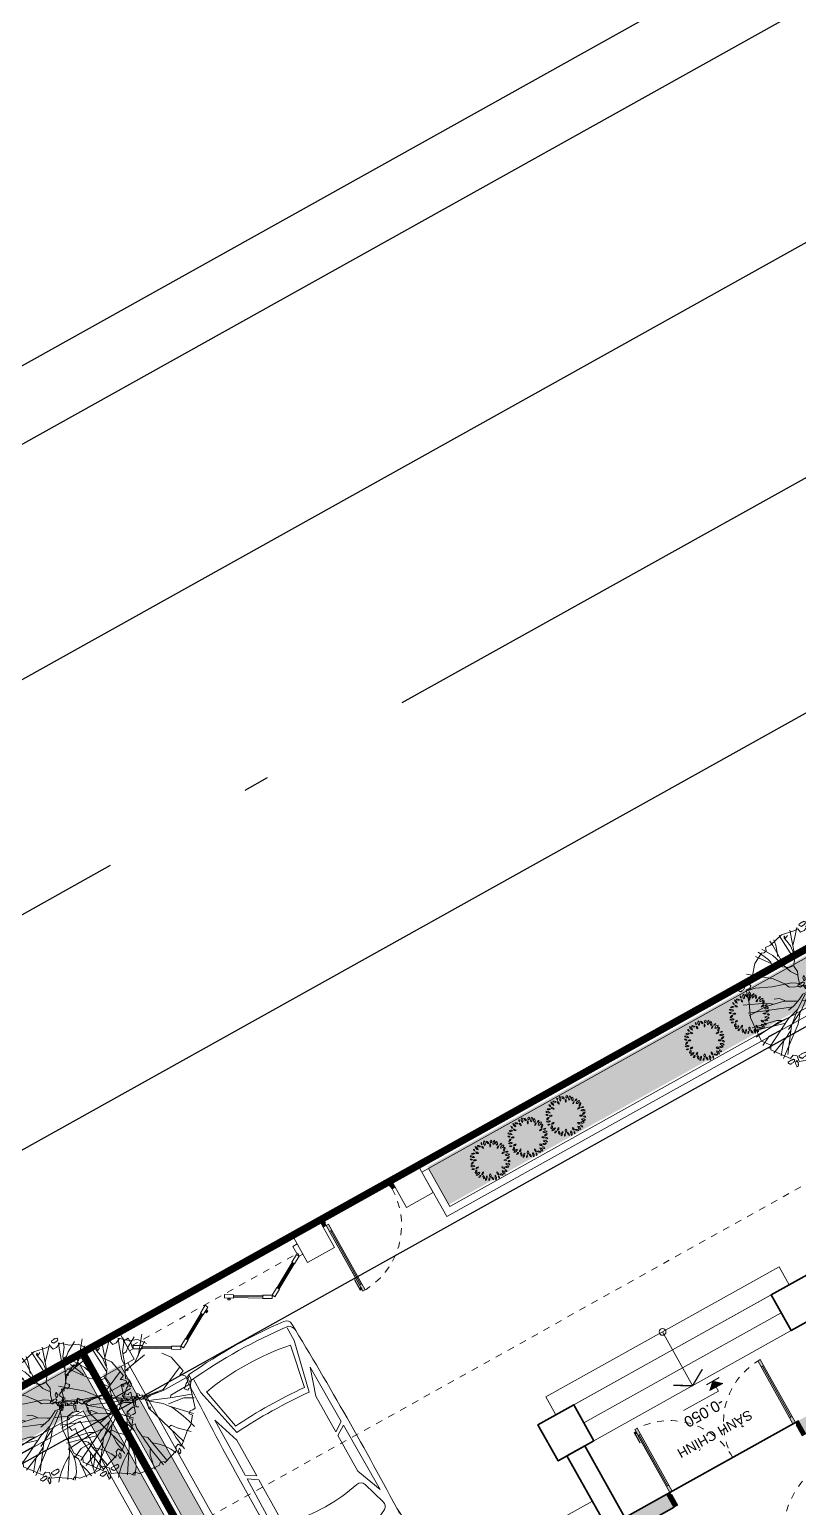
# Model space of a CAD drawing. Header units: millimetres. Extents: x 567980 to 569372, y 2065777 to 2066674.
# Drawn here: x 569011.73 to 569022.95, y 2066384.95 to 2066406.53 of the extents above; entities that cross this region are included whole.
import ezdxf
from ezdxf.enums import TextEntityAlignment as Align

# ---------------------------------------------------------------- set-up
doc = ezdxf.new("R2010")
doc.units = ezdxf.units.MM
for name, pattern in [('047 Type S1$0$HIDDEN', [0.375, 0.25, -0.125]), ('ACAD_ISO10W100', [18.5, 12, -3, 0.5, -3]), ('CENTER', [3, 1.5, -0.5, 0.5, -0.5]), ('DASHDOT2', [0.5, 0.25, -0.125, 0, -0.125]), ('HIDDEN', [0.75, 0.5, -0.25])]:
    doc.linetypes.add(name, pattern=pattern)
for name, color, linetype, lineweight in [('A-DIM', 251, 'Continuous', 15), ('A-HATCH', 251, 'Continuous', 5), ('A-KY HIEU', 34, 'Continuous', 20), ('A-TEXT', 7, 'Continuous', 18), ('A-TUONG', 255, 'Continuous', 35), ('boDnv', 54, 'Continuous', 25), ('E- CHU THICH', 162, 'Continuous', 13), ('E- RANH GIOI', 1, 'CENTER', 13), ('E- THAY', 9, 'Continuous', 20), ('E-Manh', 251, 'Continuous', 13), ('E-NoiThat', 32, 'Continuous', 9), ('i_Cay', 114, 'Continuous', 13), ('i_Hatch', 250, 'Continuous', 13), ('LD-CUA', 146, 'Continuous', 13), ('LD-KHUAT', 33, 'HIDDEN', 9), ('LD-THAY', 9, 'Continuous', 13)]:
    doc.layers.add(name, color=color, linetype=linetype, lineweight=lineweight)
for name, color, linetype in [('ChiaLo', 128, 'CENTER'), ('datOBt', 42, 'Continuous'), ('datTruog', 134, 'Continuous'), ('DIM 222222', 1, 'Continuous'), ('I-LOOS', 32, 'Continuous'), ('I-LOOSE', 32, 'Continuous'), ('LogDg', 7, 'Continuous'), ('loKBT', 42, 'Continuous'), ('TimDg', 222, 'Continuous'), ('ViaHeS', 32, 'Continuous')]:
    doc.layers.add(name, color=color, linetype=linetype)
doc.styles.add('A1-arial', font='arial.ttf')
doc.styles.add('AA - Arial - Regular', font='arial.ttf', dxfattribs={"height": 250})
doc.styles.add('rms', font='romans.shx', dxfattribs={"width": 0.7, "bigfont": 'vns.shx'})
doc.linetypes.add('ADL', pattern='A,0.125,-0.15,["++",rms,S=0.5,R=0,X=0,Y=-0.2245],-1.35,1.125', length=2.75)

# ---------------------------------------------------------------- blocks, each defined once
blk = doc.blocks.new('NEN')
at = {"layer": 'boDnv', "color": 10, "linetype": 'ADL', "ltscale": 0.25}
for points in [[(359.506, 130.346), (389.04, 76.775), (387.315, 70.754), (232.191, -15.805), (226.405, -14.021), (199.009, 40.755), (200.902, 46.897), (353.525, 132.059)], [(236.622, -34.449), (249.689, -60.576), (255.475, -62.36), (412.421, 25.215), (414.146, 31.236), (400.061, 56.783), (394.08, 58.497), (238.515, -28.308)]]:
    blk.add_lwpolyline(points, close=True, dxfattribs=at)
at = {"layer": 'ChiaLo', "ltscale": 5}
blk.add_lwpolyline([(315.052, 15.545), (334.543, -19.385)], dxfattribs=at)
blk.add_lwpolyline([(315.052, 15.545), (334.543, -19.385)], dxfattribs=at)
at = {"layer": 'datOBt'}
blk.add_lwpolyline([(235.548, -34.538), (248.986, -61.406), (255.589, -63.441), (413.268, 24.543), (415.221, 31.358), (400.736, 57.63), (393.956, 59.573), (237.678, -27.63)], close=True, dxfattribs=at)
at = {"layer": 'datTruog', "linetype": 'ByBlock'}
blk.add_lwpolyline([(360.181, 131.193), (390.115, 76.896), (388.163, 70.081), (232.305, -16.886), (225.702, -14.851), (197.935, 40.666), (200.065, 47.574), (353.401, 133.135)], close=True, dxfattribs=at)
at = {"layer": 'LogDg'}
for points in [[(392.266, 68.936, 0.412716), (395.374, 79.784), (365.44, 134.08, 0.415712), (354.536, 137.204), (197.099, 49.355, 0.401037), (193.842, 38.79), (221.604, -16.718, 0.427514), (232.657, -20.125)], [(231.455, -36.414), (244.888, -63.273, 0.427514), (255.942, -66.68), (417.372, 23.397, 0.412716), (420.48, 34.246), (405.996, 60.518, 0.415712), (395.092, 63.642), (234.712, -25.849, 0.401037)]]:
    blk.add_lwpolyline(points, format="xyb", close=True, dxfattribs=at)
at = {"layer": 'loKBT'}
for points in [[(325.968, 21.635), (315.052, 15.545), (324.798, -1.92), (335.713, 4.17)], [(315.052, 15.545), (304.137, 9.454), (313.882, -8.011), (324.798, -1.92)]]:
    blk.add_lwpolyline(points, close=True, dxfattribs=at)
at = {"layer": 'TimDg', "linetype": 'ACAD_ISO10W100', "ltscale": 0.75}
blk.add_lwpolyline([(222.758, -29.084), (405.905, 73.111)], dxfattribs=at)
at = {"layer": 'ViaHeS'}
for points in [[(360.181, 131.193), (390.115, 76.896), (388.163, 70.081), (232.305, -16.886), (225.702, -14.851), (197.935, 40.666), (200.065, 47.574), (353.401, 133.135)], [(235.548, -34.538), (248.986, -61.406), (255.589, -63.441), (413.268, 24.543), (415.221, 31.358), (400.736, 57.63), (393.956, 59.573), (237.678, -27.63)]]:
    blk.add_lwpolyline(points, close=True, dxfattribs=at)
blk = doc.blocks.new('BT-01')
at = {"layer": 'E- RANH GIOI', "ltscale": 0.05, "const_width": 100}
blk.add_lwpolyline([(7814691, 974897), (7819917, 979887), (7998786, 979804), (8003756, 974804), (8003589, 944820), (7998563, 939825), (7818090, 939908), (7813321, 944903), (7814691, 974897)], dxfattribs=at)
at = {"layer": 'E- RANH GIOI', "color": 5, "ltscale": 0.05, "true_color": 0x0000fa}
blk.add_lwpolyline([(7817633, 973558), (7821118, 976886), (7997538, 976805), (8000749, 973574), (8000596, 946075), (7997327, 942825), (7819374, 942907), (7816376, 946047)], close=True, dxfattribs=at)
at = {"layer": 'loKBT'}
for points in [[(7908476, 979846), (7895982, 979852), (7895973, 959862), (7908467, 959856)], [(7920970, 979840), (7908476, 979846), (7908467, 959856), (7920960, 959850)]]:
    blk.add_lwpolyline(points, close=True, dxfattribs=at)
blk = doc.blocks.new('*U507')
h = blk.add_hatch(color=254)
h.dxf.hatch_style = 1
h.paths.add_polyline_path([(22, 845), (22, 1014), (50, 1014), (50, 986), (27, 986), (27, 845)])
h = blk.add_hatch(color=253)
h.dxf.hatch_style = 1
h.paths.add_polyline_path([(50, 950), (90, 950), (90, 1050), (50, 1050)])
h.paths.add_polyline_path([(50, 100), (90, 100), (90, 0), (50, 0)])
h = blk.add_hatch(color=254)
h.dxf.hatch_style = 1
h.paths.add_polyline_path([(50, 950), (90, 950), (90, 100), (50, 100)])
h = blk.add_hatch(color=253)
h.dxf.hatch_style = 1
h.paths.add_polyline_path([(2150, 100), (2110, 100), (2110, 0), (2150, 0)])
h.paths.add_polyline_path([(2150, 950), (2110, 950), (2110, 1050), (2150, 1050)])
h = blk.add_hatch(color=254)
h.dxf.hatch_style = 1
h.paths.add_polyline_path([(2110, 950), (2150, 950), (2150, 100), (2110, 100)])
h = blk.add_hatch(color=253)
h.dxf.hatch_style = 1
h.paths.add_polyline_path([(0, 0), (50, 0), (50, -40), (60, -40), (60, -220), (0, -220)])
h = blk.add_hatch(color=253)
h.dxf.hatch_style = 1
h.paths.add_polyline_path([(2200, 0), (2150, 0), (2150, -40), (2140, -40), (2140, -220), (2200, -220)])
at = {"linetype": 'Continuous'}
blk.add_line((70, 100), (70, 950), dxfattribs=at)
for p, q in [((90, 950), (90, 100)), ((2110, 950), (2110, 100)), ((2130, 100), (2130, 950))]:
    blk.add_line(p, q)
for points in [[(22, 845), (22, 1014), (50, 1014), (50, 986), (27, 986), (27, 845)], [(50, 950), (90, 950), (90, 100), (50, 100)], [(2110, 950), (2150, 950), (2150, 100), (2110, 100)], [(0, 0), (50, 0), (50, -40), (60, -40), (60, -220), (0, -220)], [(2200, 0), (2150, 0), (2150, -40), (2140, -40), (2140, -220), (2200, -220)]]:
    blk.add_lwpolyline(points, close=True)
for points in [[(50, 950), (90, 950), (90, 1050), (50, 1050), (50, 950)], [(50, 953), (50, 100)], [(2150, 950), (2110, 950), (2110, 1050), (2150, 1050), (2150, 950)], [(2150, 953), (2150, 100)], [(50, 100), (90, 100), (90, 0), (50, 0), (50, 100)], [(2150, 100), (2110, 100), (2110, 0), (2150, 0), (2150, 100)]]:
    blk.add_lwpolyline(points)
at = {"linetype": 'HIDDEN', "ltscale": 30}
for points in [[(1100, 0, 0.414214), (50, 1050, 0.414214)], [(1100, 0, -0.414214), (2150, 1050, -0.414214)]]:
    blk.add_lwpolyline(points, format="xyb", dxfattribs=at)
blk = doc.blocks.new('cotxaytho')
at = {"layer": 'A-KY HIEU'}
h = blk.add_hatch(color=256, dxfattribs=at)
h.paths.add_polyline_path([(200, 188), (0, 188), (0, 0)])
h.paths.add_polyline_path([(0, 188), (-200, 188), (0, 0)])
for p, q in [((-200, 188), (0, 0)), ((-200, 188), (200, 188)), ((-200, 0), (200, 0)), ((0, 312), (0, 0)), ((0, 312), (1100, 312)), ((0, 0), (200, 188))]:
    blk.add_line(p, q, dxfattribs=at)
at = {"color": 6, "style": 'A1-arial'}
blk.add_attdef('-0.050', (35, 402), '', height=250, dxfattribs=at)
blk = doc.blocks.new('A$C7ACE46B4')
blk.add_wipeout([(-12.5, 0), (12.5, 0), (12.5, -100), (150, -100), (150, -150), (-150, -150), (-150, -100), (-12.5, -100)]).dxf.layer = 'I-LOOSE'
at = {"layer": 'I-LOOSE'}
blk.add_lwpolyline([(-12.5, -100), (-12.5, 0), (12.5, 0), (12.5, -100)], dxfattribs=at)
blk.add_lwpolyline([(-150, -100), (150, -100), (150, -150), (-150, -150)], close=True, dxfattribs=at)
blk = doc.blocks.new('WR WERW')
at = {"layer": 'DIM 222222', "color": 1, "linetype": '047 Type S1$0$HIDDEN', "ltscale": 50, "extrusion": (9.92932e-07, -2.8403e-12, 1)}
for p, q in [((167310, 38807, 0), (167260, 38807, 0)), ((167260, 38807, 0), (167260, 38457, 0)), ((167310, 38457, 0), (167310, 38807, 0)), ((167260, 38457, 0), (167310, 38457, 0))]:
    blk.add_line(p, q, dxfattribs=at)
at = {"layer": 'DIM 222222', "color": 1, "linetype": '047 Type S1$0$HIDDEN', "ltscale": 50, "extrusion": (-9.92932e-07, 2.8439e-12, 1)}
for p, q in [((167270, 38637, 0), (167150, 38637, 0)), ((167150, 38637, 0), (167150, 38627, 0)), ((167150, 38627, 0), (167270, 38627, 0)), ((167275, 38632, 0), (167275, 38632, 0))]:
    blk.add_line(p, q, dxfattribs=at)
for start, end in [(0, 90), (270, 0)]:
    blk.add_arc((167270, 38632, 0), 5, start, end, dxfattribs=at)
blk = doc.blocks.new('2nd Floor Plan$0$weff')
at = {"color": 9}
blk.add_wipeout([(57, 207), (13, 169), (-23, 124), (-59, 58), (-78, 2), (-85, -30), (-90, -99), (-82, -153), (-41, -131), (-5, -99), (15, -84), (44, -39), (65, -4), (85, 46), (96, 92), (100, 137), (100, 146), (99, 169), (93, 200), (94, 208), (91, 215), (85, 219), (78, 220)], dxfattribs=at).dxf.layer = 'I-LOOS'
at = {"layer": 'I-LOOS', "color": 9}
for centre, major_axis, ratio, start_param, end_param in [((136, -27), (112, 268), 0.731709, 0.805447, 2.336146), ((79, 206), (1.9, -14.2), 1, 1.019254, 3.517144), ((-83, 67), (109, 220), 0.666606, 3.780671, 5.644107)]:
    blk.add_ellipse(centre, major_axis=major_axis, ratio=ratio, start_param=start_param, end_param=end_param, dxfattribs=at)
blk.add_spline([(-83, -153), (-11, -71), (-10, -31), (93, 200)], degree=3, dxfattribs=at)
blk = doc.blocks.new('AAW')
at = {"layer": 'I-LOOS'}
blk.add_ellipse((7152423, 829493, 0), major_axis=(0, 600), ratio=0.583333, dxfattribs=at)
at = {"layer": 'I-LOOS', "color": 7}
blk.add_spline([(7152481, 829442, 0), (7152489, 829335, 0), (7152475, 829301, 0), (7152394, 829328, 0), (7152501, 829573, 0), (7152450, 829671, 0), (7152382, 829670, 0), (7152379, 829593, 0), (7152415, 829520, 0), (7152483, 829437, 0)], degree=3, dxfattribs=at)
at = {"color": 8, "linetype": 'ByBlock'}
blk.add_wipeout([(7150960, 828249), (7150961, 828282), (7150968, 828325), (7150982, 828367), (7151004, 828409), (7151027, 828442), (7151082, 828495), (7151135, 828526), (7151169, 828539), (7151246, 828553), (7151312, 828548), (7151358, 828536), (7151385, 828526), (7151417, 828509), (7151457, 828479), (7151477, 828460), (7151510, 828419), (7151537, 828368), (7151551, 828325), (7151557, 828291), (7151560, 828261), (7151557, 828210), (7151543, 828154), (7151515, 828096), (7151477, 828046), (7151423, 828002), (7151376, 827976), (7151312, 827958), (7151207, 827958), (7151147, 827975), (7151078, 828015), (7151042, 828046), (7151003, 828098), (7150980, 828145), (7150964, 828203), (7150960, 828248)], dxfattribs=at).translate(0, 0, 0).dxf.layer = 'I-LOOS'
at = {"layer": 'I-LOOS', "color": 7}
blk.add_spline([(7151237, 828273, 0), (7151239, 828345, 0), (7151251, 828366, 0), (7151303, 828343, 0), (7151215, 828188, 0), (7151242, 828119, 0), (7151287, 828115, 0), (7151294, 828166, 0), (7151275, 828217, 0), (7151236, 828277, 0)], degree=3, dxfattribs=at)
blk.add_wipeout([(7150984, 828878), (7150984, 830048), (7150988, 830094), (7151004, 830154), (7151019, 830188), (7151040, 830222), (7151072, 830260), (7151111, 830293), (7151146, 830314), (7151184, 830330), (7151225, 830342), (7151256, 830346), (7151284, 830348), (7151842, 830348), (7151859, 830347), (7151872, 830342), (7151881, 830331), (7151884, 830321), (7151884, 830318), (7151885, 828608), (7151883, 828597), (7151876, 828587), (7151870, 828582), (7151862, 828579), (7151855, 828578), (7151284, 828578), (7151249, 828580), (7151208, 828588), (7151171, 828600), (7151141, 828614), (7151109, 828635), (7151072, 828666), (7151049, 828692), (7151023, 828732), (7151003, 828775), (7150990, 828818), (7150985, 828856)]).translate(0, 0, 0).dxf.layer = 'I-LOOS'
at = {"layer": 'I-LOOS', "ltscale": 500}
for p, q in [((7151284, 830198, 0), (7151814, 830198, 0)), ((7151278, 828728, 0), (7151819, 828728, 0))]:
    blk.add_line(p, q, dxfattribs=at)
at = {"layer": 'I-LOOS', "ltscale": 500, "elevation": 0}
blk.add_lwpolyline([(7150984, 830048), (7150984, 828878, 0.414169), (7151284, 828578), (7151855, 828578, 0.41182), (7151885, 828608), (7151884, 830318, 0.41662), (7151854, 830348), (7151284, 830348, 0.414258)], format="xyb", close=True, dxfattribs=at)
at = {"layer": 'I-LOOS'}
blk.add_circle((7151260, 828253, 0), 300, dxfattribs=at)
at = {"layer": 'I-LOOS', "ltscale": 500}
for centre, radius, start, end in [((7151284, 830148, 0), 150, 90, 180.0087), ((7151819, 830278, 0), 65.6, 265.4555, 357.4331), ((7151284, 828878, 0), 150, 180.0087, 270), ((7151819, 828677, 0), 65.6, 4.6583, 90.3037)]:
    blk.add_arc(centre, radius, start, end, dxfattribs=at)
at = {"layer": 'I-LOOSE', "rotation": 89.99999999876488}
blk.add_blockref('A$C7ACE46B4', (7150884, 829478, 0), dxfattribs=at)
at = {"color": 8, "linetype": 'ByBlock'}
blk.add_wipeout([(7150960, 830729), (7150961, 830762), (7150968, 830805), (7150982, 830847), (7151004, 830889), (7151027, 830922), (7151082, 830975), (7151135, 831006), (7151169, 831019), (7151246, 831033), (7151312, 831029), (7151358, 831017), (7151385, 831006), (7151417, 830989), (7151457, 830959), (7151477, 830940), (7151510, 830900), (7151537, 830848), (7151551, 830805), (7151557, 830771), (7151560, 830741), (7151557, 830690), (7151543, 830635), (7151515, 830576), (7151477, 830526), (7151423, 830482), (7151376, 830457), (7151312, 830438), (7151207, 830438), (7151147, 830456), (7151078, 830495), (7151042, 830527), (7151003, 830578), (7150980, 830625), (7150964, 830683), (7150960, 830728)], dxfattribs=at).translate(0, 0, 0).dxf.layer = 'I-LOOS'
at = {"layer": 'I-LOOS', "ltscale": 500}
blk.add_line((7151134, 828878, 0), (7151134, 830048, 0), dxfattribs=at)
at = {"layer": 'I-LOOS'}
blk.add_circle((7151260, 830733, 0), 300, dxfattribs=at)
at = {"layer": 'I-LOOS', "color": 7}
blk.add_spline([(7151237, 830753, 0), (7151239, 830825, 0), (7151251, 830846, 0), (7151303, 830823, 0), (7151215, 830668, 0), (7151242, 830600, 0), (7151287, 830595, 0), (7151294, 830646, 0), (7151275, 830697, 0), (7151236, 830757, 0)], degree=3, dxfattribs=at)
at = {"layer": 'LD-KHUAT', "ltscale": 0.1}
blk.add_arc((7152437, 829469, 0), 1235, 226.1786, 134.6589, dxfattribs=at)
at = {"layer": 'DIM 222222', "linetype": 'ByBlock', "xscale": 2, "yscale": 2, "zscale": 2}
blk.add_blockref('WR WERW', (6816625, 752209, 0), dxfattribs=at)
at = {"layer": 'I-LOOS', "ltscale": 500, "rotation": 4.439697424246186}
blk.add_blockref('2nd Floor Plan$0$weff', (7151236, 829963, 0), dxfattribs=at)
at = {"layer": 'I-LOOS', "ltscale": 500, "xscale": -1, "rotation": 175.5742858466024}
blk.add_blockref('2nd Floor Plan$0$weff', (7151229, 828951, 0), dxfattribs=at)
at = {"layer": 'I-LOOS', "ltscale": 500}
blk.add_arc((7151284, 830048, 0), 150, 90, 179.9913, dxfattribs=at)
blk = doc.blocks.new('TANG 1 BT1')
at = {"layer": 'A-HATCH'}
h = blk.add_hatch(color=256, dxfattribs=at)
h.dxf.hatch_style = 1
h.paths.add_polyline_path([(7158834, 839217), (7158834, 837892), (7159054, 837892), (7159054, 839437), (7153914, 839437), (7153914, 839217)])
h.paths.add_polyline_path([(7150554, 839437), (7150554, 838369), (7150774, 838369), (7150774, 839217), (7151514, 839217), (7151514, 839437)])
h.paths.add_polyline_path([(7150774, 836569), (7150554, 836569), (7150554, 835617), (7151104, 835617), (7151104, 835319), (7151324, 835319), (7151324, 835617), (7152824, 835617), (7152824, 833427), (7152714, 833427), (7152714, 833317), (7152934, 833317), (7152934, 835727), (7150774, 835727)])
h.paths.add_polyline_path([(7151324, 834519), (7151104, 834519), (7151104, 832827), (7151324, 832827), (7151324, 833317), (7151914, 833317), (7151914, 833427), (7151324, 833427)])
h.paths.add_polyline_path([(7158834, 835617), (7158834, 834617), (7159054, 834617), (7159054, 835947), (7159054, 837092), (7158834, 837092), (7158834, 836042), (7158234, 836042), (7158234, 835727), (7156074, 835727), (7156074, 835617)])
h.paths.add_polyline_path([(7158834, 835727), (7158289, 835727), (7158289, 835987), (7158834, 835987)], flags=16)
h.paths.add_polyline_path([(7158434, 831597), (7158434, 831392), (7158834, 831392), (7158834, 827617), (7158354, 827617), (7158354, 827397), (7159054, 827397), (7159054, 832817), (7158834, 832817), (7158834, 831817), (7156074, 831817), (7156074, 831597)])
h.paths.add_polyline_path([(7158834, 831597), (7158834, 831447), (7158489, 831447), (7158489, 831597)], flags=16)
h.paths.add_polyline_path([(7152934, 831707), (7152934, 831817), (7151324, 831817), (7151324, 831927), (7151104, 831927), (7151104, 831817), (7150554, 831817), (7150554, 830867), (7150774, 830867), (7150774, 831707)])
h.paths.add_polyline_path([(7150554, 828527), (7150774, 828527), (7150774, 830067), (7150554, 830067)])
h.paths.add_polyline_path([(7151704, 827397), (7152404, 827397), (7152404, 827617), (7150774, 827617), (7150774, 827727), (7150554, 827727), (7150554, 827617), (7150554, 827397), (7151404, 827397), (7151404, 827397)])
h.paths.add_polyline_path([(7154605, 827617), (7154605, 827397), (7155304, 827397), (7155304, 827397), (7155604, 827397), (7156654, 827397), (7156654, 827617)])
h.paths.add_polyline_path([(7150304, 831817), (7150304, 831197), (7150554, 831197), (7150554, 831307), (7150414, 831307), (7150414, 831707), (7150554, 831707), (7150554, 831817)])
h.paths.add_polyline_path([(7150304, 836228), (7150304, 835617), (7150554, 835617), (7150554, 835727), (7150414, 835727), (7150414, 836118), (7150554, 836118), (7150554, 836228)])
at = {"layer": 'A-TUONG'}
for p, q in [((7154605, 827617), (7156654, 827617)), ((7154605, 827397), (7154605, 827617)), ((7152404, 827397), (7154605, 827397)), ((7154605, 827397), (7156654, 827397))]:
    blk.add_line(p, q, dxfattribs=at)
for points in [[(7155304, 827397), (7155604, 827397), (7155604, 826197), (7155304, 826197)], [(7151254, 826197), (7151854, 826197), (7151854, 825597), (7151254, 825597)], [(7155154, 826197), (7155754, 826197), (7155754, 825597), (7155154, 825597)]]:
    blk.add_lwpolyline(points, close=True, dxfattribs=at)
at = {"layer": 'E- CHU THICH', "const_width": 20}
blk.add_lwpolyline([(7153262, 826057), (7153504, 826197), (7153504, 826197), (7153504, 826197), (7153747, 826057)], dxfattribs=at)
at = {"layer": 'E- CHU THICH'}
blk.add_lwpolyline([(7153504, 826197), (7153504, 825297)], dxfattribs=at)
blk.add_circle((7153504, 825297), 50, dxfattribs=at)
at = {"layer": 'E- THAY'}
for points in [[(7155604, 826957), (7159054, 826957), (7159054, 827397), (7155604, 827397)], [(7151854, 826197), (7155154, 826197), (7155154, 825897), (7151854, 825897)], [(7151854, 825897), (7155154, 825897), (7155154, 825597), (7151854, 825597)], [(7151554, 825597), (7155454, 825597), (7155454, 825297), (7151554, 825297)]]:
    blk.add_lwpolyline(points, close=True, dxfattribs=at)
at = {"layer": 'A-KY HIEU'}
ref = blk.add_blockref('cotxaytho', (7153212, 826284), dxfattribs=dict(at, xscale=0.5333333333255725, yscale=0.5333333333255725, zscale=0.5333333333255725))
ref.add_attrib('-0.050', '-0.050', dxfattribs={"layer": 'A-TEXT', "color": 6, "height": 160, "rotation": 359.9966, "style": 'A1-arial'}).set_placement((7153231, 826498), align=Align.BOTTOM_LEFT)
at = {"layer": 'LD-CUA', "rotation": 180}
blk.add_blockref('*U507', (7154605, 827397), dxfattribs=at)
at = {"layer": 'A-TEXT', "style": 'AA - Arial - Regular'}
blk.add_text('SẢNH CHÍNH', height=140, rotation=359.9966, dxfattribs=at).set_placement((7153564, 826973), align=Align.MIDDLE_CENTER)
at = {"layer": 'A-TUONG'}
blk.add_blockref('AAW', (-100, -120, 0), dxfattribs=at)
blk = doc.blocks.new('cd2400')
for p, q in [((433, 355), (125, 178)), ((643, 355), (951, 178)), ((1697, 355), (1389, 178)), ((1907, 355), (2215, 178))]:
    blk.add_line(p, q)
at = {"color": 251, "linetype": 'DASHDOT2'}
blk.add_line((2320, 100), (20, 100), dxfattribs=at)
at = {"color": 9}
for points in [[(440, 342), (133, 165), (118, 191), (425, 368)], [(636, 342), (943, 165), (958, 191), (651, 368)], [(1704, 342), (1397, 165), (1382, 191), (1689, 368)], [(1900, 342), (2207, 165), (2222, 191), (1915, 368)]]:
    blk.add_lwpolyline(points, close=True, dxfattribs=at)
for points in [[(538, 393), (443, 338), (423, 372), (518, 428)], [(538, 393), (633, 338), (653, 372), (558, 428)], [(1802, 393), (1707, 338), (1687, 372), (1782, 428)], [(1802, 393), (1897, 338), (1917, 372), (1822, 428)], [(40, 105), (135, 160), (115, 195), (20, 140)], [(1036, 105), (941, 160), (961, 195), (1056, 140)], [(1024, 166), (999, 181), (1006, 193), (1032, 179)], [(1304, 105), (1399, 160), (1379, 195), (1284, 140)], [(1316, 166), (1341, 181), (1334, 193), (1308, 179)], [(2300, 105), (2205, 160), (2225, 195), (2320, 140)], [(-30, 0), (-30, 140), (20, 140), (20, 100), (30, 100), (30, 0)], [(2370, 0), (2370, 140), (2320, 140), (2320, 100), (2310, 100), (2310, 0)]]:
    blk.add_lwpolyline(points, close=True)
blk = doc.blocks.new('02PCAR01')
at = {"color": 0, "linetype": 'ByBlock'}
for p, q in [((-138, 26.03), (-145, 26.03)), ((-112.52, 20.16), (-138, 26.03)), ((-136.91, 23.5), (-115.59, 19.26)), ((-122.94, 26.61), (-92.48, 26.84)), ((-109.29, 22.08), (-122.94, 26.61)), ((-89.35, 22.08), (-109.29, 22.08)), ((-89.35, 22.08), (-92.48, 26.84)), ((-90.39, 26.87), (-54.31, 27.32)), ((-87.23, 22.08), (-90.39, 26.87)), ((-67.5, 22.08), (-87.23, 22.08)), ((-54.31, 27.32), (-67.5, 22.08)), ((-48.33, 25.72), (-60.01, 22.2)), ((-6, 20.97), (-40, 15.97)), ((-112.51, -20.11), (-138, -25.97)), ((-136.91, -23.36), (-115.59, -19.12)), ((-6, -20.97), (-40, -15.97)), ((-138, -25.97), (-145, -25.97)), ((-109.29, -21.95), (-122.94, -26.47)), ((-122.94, -26.47), (-92.48, -26.7)), ((-89.35, -21.95), (-109.29, -21.95)), ((-89.35, -21.95), (-92.48, -26.7)), ((-87.23, -21.95), (-90.39, -26.73)), ((-90.39, -26.73), (-54.31, -27.18)), ((-67.5, -21.95), (-87.23, -21.95)), ((-54.31, -27.18), (-67.5, -21.95)), ((-48.33, -25.52), (-60.01, -22))]:
    blk.add_line(p, q, dxfattribs=at)
for centre, radius, start, end in [((-145.41, 25.94), 3.14, 92.11191, 173.48992), ((-77.24, -1914.33), 1944.6, 88.89024, 92.01225), ((-141.57, 24.61), 4.6, 94.39871, 147.52881), ((-30.02, -77.69), 108.31, 76.66075, 96.5655), ((110.89, 0.1), 260.73, 174.2342, 185.7658), ((111.89, 0.1), 258.76, 174.01419, 185.98581), ((-7.97, 0.1), 131.06, 169.68972, 190.31028), ((-59.14, 19.33), 3, 106.79837, 193.66308), ((-47.46, 22.85), 3, 31.14552, 106.79837), ((-87.12, 0.1), 48.72, 330.07742, 29.92258), ((-8.86, 25.33), 3.14, 17.81788, 78.39421), ((-95.47, 0.91), 93.12, 343.03471, 15.81411), ((-5.75, 24.64), 3.14, 14.34517, 76.66075), ((-111.75, 0.91), 111.76, 346.39761, 12.667), ((146.01, 0.1), 262.31, 175.79714, 184.20286), ((147.71, 0.1), 261.01, 175.59188, 184.44072), ((-142.7, 0.1), 82.75, 347.06832, 12.93168), ((-59.14, -19.13), 3, 166.33692, 253.20163), ((-145.41, -25.74), 3.14, 186.51008, 267.88809), ((-141.57, -24.41), 4.6, 212.47119, 265.60129), ((-47.46, -22.65), 3, 253.20163, 328.85448), ((-30.02, 77.89), 108.31, 263.4345, 283.11557), ((-9.37, -25.23), 3.14, 281.32486, 340.88258), ((-6.15, -24.54), 3.14, 283.11557, 344.59415), ((-77.24, 1914.53), 1944.6, 267.98775, 271.10976)]:
    blk.add_arc(centre, radius, start, end, dxfattribs=at)
blk = doc.blocks.new('*U462')
h = blk.add_hatch(color=253)
h.dxf.hatch_style = 1
h.paths.add_polyline_path([(50, 100), (90, 100), (90, 0), (50, 0)])
h.paths.add_polyline_path([(50, 1000), (90, 1000), (90, 1100), (50, 1100)])
h = blk.add_hatch(color=254)
h.dxf.hatch_style = 1
h.paths.add_polyline_path([(22, 895), (22, 1064), (50, 1064), (50, 1036), (27, 1036), (27, 895)])
h = blk.add_hatch(color=254)
h.dxf.hatch_style = 1
h.paths.add_polyline_path([(90, 100), (50, 100), (50, 1000), (90, 1000)])
h = blk.add_hatch(color=253)
h.dxf.hatch_style = 1
h.paths.add_polyline_path([(0, 0), (50, 0), (50, -40), (60, -40), (60, -110), (0, -110)])
h = blk.add_hatch(color=253)
h.dxf.hatch_style = 1
h.paths.add_polyline_path([(1200, 0), (1150, 0), (1150, -40), (1140, -40), (1140, -110), (1200, -110)])
for p, q in [((70, 100), (70, 1000)), ((90, 1000), (90, 100))]:
    blk.add_line(p, q)
for points in [[(50, 1000), (90, 1000), (90, 1100), (50, 1100), (50, 1000)], [(50, 1003), (50, 100)], [(50, 100), (90, 100), (90, 0), (50, 0), (50, 100)]]:
    blk.add_lwpolyline(points)
for points in [[(22, 895), (22, 1064), (50, 1064), (50, 1036), (27, 1036), (27, 895)], [(90, 100), (50, 100), (50, 1000), (90, 1000)], [(0, 0), (50, 0), (50, -40), (60, -40), (60, -110), (0, -110)], [(1200, 0), (1150, 0), (1150, -40), (1140, -40), (1140, -110), (1200, -110)]]:
    blk.add_lwpolyline(points, close=True)
at = {"linetype": 'HIDDEN', "ltscale": 30}
blk.add_arc((50, 0), 1100, 0, 90, dxfattribs=at)
blk = doc.blocks.new('mb-cay40')
at = {"color": 0, "linetype": 'ByBlock'}
for centre, radius, start, end in [((-654, 503), 44.2, 163.4933, 274.4697), ((-693, 471), 44.2, 343.4933, 94.4697), ((-542, 597), 98.1, 183.3189, 263.1904), ((-651, 494), 98.1, 3.3189, 83.1904), ((-620, 357), 75.8, 22.5723, 98.3335), ((-561, 461), 75.8, 202.5723, 278.3335), ((-554, 556), 69.9, 25.4537, 116.6852), ((-522, 648), 69.9, 205.4537, 296.6852), ((-427, 694), 54.1, 146.8151, 244.0193), ((-496, 675), 54.1, 326.8151, 64.0193), ((-390, 597), 66.9, 168.8066, 257.6391), ((-470, 545), 66.9, 348.8066, 77.6391), ((-300, 710), 100, 149.4737, 231.7586), ((-448, 683), 100, 329.4737, 51.7586), ((-231, 779), 98.1, 192.306, 259.6849), ((-344, 662), 98.1, 12.306, 79.6849), ((-148, 638), 79.7, 145.5248, 220.8327), ((-273, 631), 79.7, 325.5248, 40.8327), ((-136, 737), 62.9, 125.4093, 202.7101), ((-231, 764), 62.9, 305.4093, 22.7101), ((16, 684), 137, 133.8117, 194.3077), ((-211, 749), 137, 313.8117, 14.3077), ((113, 711), 137, 163.4642, 212.7906), ((49, 562), 68.8, 103.8914, 198.9039), ((-134, 676), 137, 343.4642, 32.7906), ((-33, 607), 68.8, 283.8914, 18.9039), ((138, 616), 80.6, 104.1004, 168.465), ((40, 710), 80.6, 284.1004, 348.465), ((230, 506), 141, 100.3005, 160.4476), ((72, 692), 141, 280.3005, 340.4476), ((213, 369), 79.6, 86.0282, 161.3698), ((143, 474), 79.6, 266.0282, 341.3698), ((260, 521), 76.9, 122.5817, 207.18), ((150, 551), 76.9, 302.5817, 27.18), ((300, 426), 53.5, 59.9815, 155.6676), ((278, 494), 53.5, 239.9815, 335.6676), ((-767, 152), 75.6, 44.2576, 108.5927), ((-736, 277), 75.6, 224.2576, 288.5927), ((-743, 226), 96, 30.9482, 110.5784), ((-695, 365), 96, 210.9482, 290.5784), ((-787, 176), 111, 280.8762, 345.4479), ((-659, 40), 111, 100.8762, 165.4479), ((-690, -39), 87.4, 54.9745, 151.3792), ((-716, 74), 87.4, 234.9745, 331.3792), ((-680, 301), 102, 69.7201, 135.6489), ((-718, 468), 102, 249.7201, 315.6489), ((-638, 119), 83.9, 60.5095, 129.292), ((-649, 257), 83.9, 240.5095, 309.292), ((159, -75), 77.3, 28.8072, 103.9199), ((208, 37), 77.3, 208.8072, 283.9199), ((243, 141), 78, 58.8748, 131.2135), ((232, 267), 78, 238.8748, 311.2135), ((320, 284), 110, 64.7353, 140.5781), ((282, 453), 110, 244.7353, 320.5781), ((314, -59), 90.4, 71.3712, 141.7535), ((272, 83), 90.4, 251.3712, 321.7535), ((293, 25), 97.6, 29.1952, 106.7189), ((350, 166), 97.6, 209.1952, 286.7189), ((359, 242), 79.1, 90.2529, 173.5221), ((280, 330), 79.1, 270.2529, 353.5221), ((344, 142), 53.6, 28.1981, 112.1918), ((371, 217), 53.6, 208.1981, 292.1918), ((-675, -123), 70, 71.8192, 140.0818), ((-707, -12), 70, 251.8192, 320.0818), ((-557, -163), 78, 113.4753, 203.456), ((-660, -123), 78, 293.4753, 23.456), ((-617, 21), 75, 267.1724, 337.2365), ((-551, -83), 75, 87.1724, 157.2365), ((-605, -147), 107, 271.6328, 352.0268), ((-496, -269), 107, 91.6328, 172.0268), ((-473, -294), 49.3, 76.5419, 193.4774), ((-509, -257), 49.3, 256.5419, 13.4774), ((-342, -221), 95.9, 122.8873, 186.7253), ((-489, -152), 95.9, 302.8873, 6.7253), ((-314, -281), 91.1, 159.117, 230.3606), ((-457, -318), 91.1, 339.117, 50.3606), ((-220, -348), 109, 122.117, 201.7275), ((-379, -297), 109, 302.117, 21.7275), ((-170, -364), 62.5, 129.7475, 206.0709), ((-267, -343), 62.5, 309.7475, 26.0709), ((-133, -236), 75.4, 148.7877, 221.5977), ((-253, -247), 75.4, 328.7877, 41.5977), ((-160, -372), 84.6, 5.3196, 80.419), ((-61, -281), 84.6, 185.3196, 260.419), ((100, -278), 148, 165.2071, 218.3217), ((-159, -332), 148, 345.2071, 38.3217), ((-19, -211), 70.3, 353.65, 74.6514), ((70, -151), 70.3, 173.65, 254.6514), ((110, -276), 64.3, 156.7754, 231.288), ((11, -301), 64.3, 336.7754, 51.288), ((113, -290), 96.7, 38.6962, 106.2415), ((162, -137), 96.7, 218.6962, 286.2415), ((133, -213), 116, 6.5487, 76.8911), ((275, -87), 116, 186.5487, 256.8911), ((243, -118), 50.7, 359.2557, 87.6287), ((296, -68), 50.7, 179.2557, 267.6287)]:
    blk.add_arc(centre, radius, start, end, dxfattribs=at)
blk = doc.blocks.new('mb-cay34')
for p, q in [((-456, 783), (-468, 775)), ((-468, 746), (-468, 775)), ((-456, 783), (-452, 779)), ((-452, 779), (-448, 779)), ((-448, 779), (-448, 775)), ((-448, 775), (-444, 775)), ((-444, 775), (-440, 771)), ((-440, 771), (-436, 771)), ((-436, 771), (-436, 767)), ((-436, 767), (-432, 762)), ((-432, 762), (-428, 762)), ((-428, 762), (-428, 746)), ((-141, 547), (-262, 817)), ((-247, 741), (-76, 813)), ((68, 270), (-144, 813)), ((-106, 585), (-103, 817)), ((-76, 813), (254, 836)), ((118, 536), (49, 859)), ((137, 688), (95, 855)), ((148, 528), (175, 874)), ((171, 395), (380, 802)), ((247, 722), (308, 851)), ((254, 836), (357, 760)), ((357, 760), (410, 787)), ((372, 547), (467, 775)), ((410, 787), (627, 620)), ((-368, 319), (-589, 589)), ((-536, 656), (-536, 652)), ((-528, 656), (-536, 656)), ((-504, 652), (-536, 652)), ((-536, 528), (-486, 639)), ((-516, 680), (-528, 668)), ((-528, 668), (-528, 656)), ((-483, 680), (-516, 680)), ((-504, 656), (-504, 652)), ((-492, 656), (-504, 656)), ((-487, 660), (-492, 660)), ((-492, 660), (-492, 656)), ((-483, 664), (-487, 664)), ((-487, 664), (-487, 660)), ((-486, 639), (-433, 612)), ((-475, 672), (-483, 664)), ((-479, 684), (-475, 684)), ((-475, 684), (-475, 672)), ((-472, 722), (-472, 746)), ((-472, 746), (-468, 746)), ((-468, 722), (-472, 722)), ((-468, 698), (-468, 722)), ((-460, 698), (-468, 698)), ((-460, 693), (-460, 698)), ((-448, 693), (-460, 693)), ((-448, 698), (-448, 693)), ((-440, 698), (-448, 698)), ((-436, 710), (-440, 702)), ((-440, 702), (-440, 698)), ((-432, 718), (-436, 710)), ((-433, 612), (-406, 642)), ((-428, 746), (-432, 742)), ((-432, 742), (-432, 718)), ((-414, 692), (-247, 741)), ((-406, 642), (-414, 692)), ((-376, 578), (-395, 673)), ((-285, 380), (-376, 578)), ((-373, 669), (-373, 664)), ((-364, 669), (-373, 669)), ((-335, 664), (-373, 664)), ((-349, 698), (-364, 683)), ((-364, 683), (-364, 669)), ((-310, 698), (-349, 698)), ((-335, 669), (-335, 664)), ((-320, 669), (-335, 669)), ((-320, 673), (-320, 669)), ((-315, 673), (-320, 673)), ((-315, 678), (-315, 673)), ((-310, 678), (-315, 678)), ((-300, 688), (-310, 678)), ((-305, 703), (-300, 703)), ((-300, 703), (-300, 688)), ((-53, 334), (-106, 585)), ((201, 471), (137, 688)), ((247, 524), (247, 722)), ((270, 410), (566, 627)), ((292, 323), (585, 703)), ((395, 597), (460, 646)), ((460, 646), (539, 711)), ((627, 620), (608, 574)), ((608, 574), (638, 532)), ((650, 616), (650, 640)), ((650, 640), (654, 640)), ((654, 616), (650, 616)), ((666, 677), (654, 669)), ((654, 640), (654, 669)), ((654, 591), (654, 616)), ((662, 591), (654, 591)), ((662, 587), (662, 591)), ((674, 587), (662, 587)), ((666, 677), (670, 673)), ((670, 673), (674, 673)), ((674, 673), (674, 669)), ((674, 669), (678, 669)), ((682, 591), (674, 591)), ((674, 591), (674, 587)), ((678, 669), (682, 665)), ((682, 665), (686, 665)), ((686, 604), (682, 596)), ((682, 596), (682, 591)), ((686, 665), (686, 660)), ((686, 660), (690, 656)), ((690, 612), (686, 604)), ((698, 568), (689, 568)), ((689, 568), (689, 563)), ((690, 656), (694, 656)), ((694, 640), (690, 636)), ((690, 636), (690, 612)), ((694, 656), (694, 640)), ((713, 597), (698, 582)), ((698, 582), (698, 568)), ((752, 597), (713, 597)), ((742, 568), (728, 568)), ((728, 568), (728, 563)), ((747, 572), (742, 572)), ((742, 572), (742, 568)), ((752, 577), (747, 577)), ((747, 577), (747, 572)), ((762, 587), (752, 577)), ((757, 602), (762, 602)), ((762, 602), (762, 587)), ((-729, 289), (-657, 429)), ((-657, 429), (-536, 528)), ((-209, 141), (-285, 380)), ((-84, 475), (-141, 547)), ((-114, 376), (-137, 433)), ((156, 467), (118, 536)), ((122, 232), (171, 395)), ((133, 251), (270, 410)), ((160, 372), (148, 528)), ((152, 190), (292, 464)), ((315, 445), (372, 547)), ((638, 532), (714, 544)), ((645, 444), (645, 473)), ((645, 473), (650, 473)), ((650, 444), (645, 444)), ((664, 517), (650, 507)), ((650, 473), (650, 507)), ((650, 415), (650, 444)), ((660, 415), (650, 415)), ((660, 410), (660, 415)), ((674, 410), (660, 410)), ((664, 517), (669, 512)), ((669, 512), (674, 512)), ((674, 512), (674, 507)), ((674, 507), (679, 507)), ((684, 415), (674, 415)), ((674, 415), (674, 410)), ((679, 507), (684, 503)), ((684, 503), (689, 503)), ((689, 430), (684, 420)), ((684, 420), (684, 415)), ((728, 563), (689, 563)), ((689, 503), (689, 498)), ((689, 498), (694, 493)), ((694, 439), (689, 430)), ((694, 493), (698, 493)), ((698, 473), (694, 468)), ((694, 468), (694, 439)), ((698, 493), (698, 473)), ((714, 544), (744, 471)), ((744, 471), (839, 327)), ((-634, 179), (-771, 262)), ((-767, 209), (-725, 224)), ((-763, 141), (-767, 209)), ((-623, 258), (-760, 319)), ((-479, 190), (-729, 376)), ((-714, 258), (-729, 289)), ((-725, 224), (-714, 258)), ((-562, 239), (-623, 258)), ((-395, 68), (-479, 190)), ((-239, 220), (-368, 319)), ((-179, 194), (-239, 220)), ((-106, 46), (-179, 194)), ((-53, 323), (-114, 376)), ((15, 217), (-53, 334)), ((0, 57), (122, 232)), ((0, 0), (152, 190)), ((34, 182), (15, 217)), ((23, 152), (46, 213)), ((46, 213), (61, 262)), ((61, 262), (76, 346)), ((167, 224), (292, 323)), ((528, 179), (828, 369)), ((839, 327), (870, 304)), ((858, 308), (843, 274)), ((843, 274), (889, 228)), ((889, 228), (919, 11)), ((-809, -46), (-763, 141)), ((-744, 114), (-809, 122)), ((-729, 80), (-801, 68)), ((-494, 114), (-744, 114)), ((-589, 129), (-729, 80)), ((-342, 80), (-634, 179)), ((-403, 0), (-486, -65)), ((-384, 11), (-403, 0)), ((-391, 23), (-395, 68)), ((-300, 0), (-384, 11)), ((-266, 27), (-342, 80)), ((-224, 34), (-300, 0)), ((-137, 61), (-224, 34)), ((-141, 34), (-209, 141)), ((-72, 4), (-137, 61)), ((-110, 23), (-61, 19)), ((-42, -72), (-110, 23)), ((-57, -38), (-72, 4)), ((-61, 19), (-38, -15)), ((-42, -49), (-19, 8)), ((-19, 8), (-19, -42)), ((-15, 84), (23, 152)), ((-4, -38), (-15, 84)), ((122, -19), (182, 19)), ((182, 19), (528, 179)), ((243, 30), (308, 19)), ((308, 19), (308, -34)), ((600, 156), (665, 122)), ((665, 122), (923, 144)), ((748, -8), (938, 30)), ((919, 11), (919, -46)), ((-456, -38), (-817, -19)), ((-775, -209), (-809, -46)), ((-513, -72), (-809, -171)), ((-669, -156), (-794, -266)), ((-756, -57), (-779, -72)), ((-779, -72), (-744, -72)), ((-744, -72), (-763, -110)), ((-706, -68), (-756, -57)), ((-631, -80), (-706, -68)), ((-623, -110), (-669, -156)), ((-524, -68), (-631, -80)), ((-486, -65), (-524, -68)), ((-114, -91), (-220, -122)), ((-220, -122), (-213, -152)), ((-213, -152), (-186, -194)), ((-99, -106), (-114, -91)), ((-104, -87), (-76, -56)), ((-55, -66), (-104, -87)), ((-8, -65), (-99, -106)), ((-38, -15), (-57, -38)), ((-50, -64), (-23, -102)), ((-48, -97), (20, -227)), ((-19, -42), (-27, -53)), ((-23, -84), (42, -213)), ((-23, -102), (3, -87)), ((3, -140), (-19, -152)), ((-19, -152), (-4, -190)), ((-7, -61), (50, -182)), ((3, -87), (3, -140)), ((30, -152), (15, -201)), ((46, -152), (103, -137)), ((50, -182), (88, -160)), ((88, -160), (125, -156)), ((106, -114), (122, -19)), ((110, -91), (125, -34)), ((118, -152), (110, -91)), ((125, -156), (141, -179)), ((308, -34), (368, -23)), ((368, -23), (714, -53)), ((501, -46), (539, -91)), ((539, -91), (915, -163)), ((684, -42), (748, -8)), ((714, -53), (942, -95)), ((927, -122), (862, -327)), ((919, -46), (893, -72)), ((893, -72), (908, -122)), ((908, -122), (927, -122)), ((-824, -339), (-820, -339)), ((-824, -363), (-824, -339)), ((-820, -363), (-824, -363)), ((-807, -302), (-820, -310)), ((-820, -339), (-820, -310)), ((-820, -387), (-820, -363)), ((-807, -302), (-803, -306)), ((-803, -306), (-799, -306)), ((-799, -306), (-799, -310)), ((-799, -310), (-795, -310)), ((-795, -310), (-791, -314)), ((-791, -314), (-787, -314)), ((-787, -375), (-791, -383)), ((-787, -314), (-787, -318)), ((-787, -318), (-783, -323)), ((-783, -367), (-787, -375)), ((-783, -323), (-779, -323)), ((-779, -339), (-783, -343)), ((-783, -343), (-783, -367)), ((-779, -323), (-779, -339)), ((-775, -266), (-775, -209)), ((-748, -270), (-775, -266)), ((-669, -342), (-756, -376)), ((-718, -277), (-748, -270)), ((-741, -391), (-714, -327)), ((-714, -327), (-718, -277)), ((-490, -285), (-669, -342)), ((-574, -342), (-669, -414)), ((-444, -296), (-574, -342)), ((-551, -334), (-551, -380)), ((-384, -281), (-490, -285)), ((-258, -205), (-444, -296)), ((-349, -258), (-406, -566)), ((-220, -243), (-258, -205)), ((-213, -232), (-220, -243)), ((-198, -228), (-213, -232)), ((-186, -194), (-198, -228)), ((3, -216), (-19, -247)), ((-19, -247), (0, -262)), ((42, -213), (-15, -243)), ((-4, -190), (34, -190)), ((0, -262), (22, -262)), ((34, -190), (3, -216)), ((19, -247), (27, -293)), ((27, -232), (76, -255)), ((27, -293), (91, -281)), ((91, -281), (57, -304)), ((57, -304), (99, -559)), ((76, -255), (72, -312)), ((72, -293), (110, -555)), ((72, -312), (84, -391)), ((87, -300), (137, -293)), ((91, -312), (129, -315)), ((91, -376), (91, -312)), ((129, -315), (254, -475)), ((129, -319), (156, -388)), ((137, -293), (209, -281)), ((148, -304), (213, -281)), ((213, -281), (809, -467)), ((817, -342), (801, -388)), ((862, -327), (817, -342)), ((857, -371), (857, -376)), ((865, -371), (857, -371)), ((889, -376), (857, -376)), ((877, -347), (865, -359)), ((865, -359), (865, -371)), ((910, -347), (877, -347)), ((889, -371), (889, -376)), ((901, -371), (889, -371)), ((901, -367), (901, -371)), ((906, -367), (901, -367)), ((906, -363), (906, -367)), ((910, -363), (906, -363)), ((918, -355), (910, -363)), ((914, -343), (918, -343)), ((918, -343), (918, -355)), ((-811, -387), (-820, -387)), ((-811, -391), (-811, -387)), ((-799, -391), (-811, -391)), ((-799, -387), (-799, -391)), ((-791, -387), (-799, -387)), ((-791, -383), (-791, -387)), ((-661, -486), (-741, -391)), ((-669, -414), (-733, -433)), ((-638, -513), (-669, -563)), ((-619, -589), (-661, -486)), ((-429, -486), (-653, -665)), ((-596, -429), (-638, -513)), ((-551, -380), (-596, -429)), ((-376, -403), (-558, -654)), ((99, -559), (-53, -893)), ((84, -391), (95, -483)), ((110, -555), (110, -886)), ((156, -388), (235, -585)), ((254, -475), (323, -524)), ((292, -528), (319, -737)), ((323, -524), (555, -749)), ((555, -388), (547, -426)), ((547, -426), (615, -475)), ((615, -475), (741, -612)), ((847, -410), (703, -578)), ((801, -388), (847, -410)), ((-517, -661), (-619, -589)), ((209, -608), (205, -897)), ((235, -589), (209, -608)), ((235, -585), (327, -848)), ((319, -737), (384, -855)), ((524, -696), (505, -734)), ((505, -734), (509, -764)), ((566, -726), (524, -696)), ((665, -650), (566, -726)), ((703, -578), (665, -650)), ((-213, -851), (-315, -772)), ((15, -897), (-213, -851)), ((38, -836), (15, -897)), ((53, -859), (38, -836)), ((91, -893), (53, -859)), ((160, -886), (91, -893)), ((119, -934), (109, -934)), ((109, -934), (109, -939)), ((148, -939), (109, -939)), ((133, -905), (119, -919)), ((119, -919), (119, -934)), ((172, -905), (133, -905)), ((162, -934), (148, -934)), ((148, -934), (148, -939)), ((175, -855), (160, -886)), ((167, -929), (162, -929)), ((162, -929), (162, -934)), ((172, -924), (167, -924)), ((167, -924), (167, -929)), ((182, -914), (172, -924)), ((224, -802), (175, -855)), ((177, -900), (182, -900)), ((182, -900), (182, -914)), ((247, -821), (224, -802)), ((243, -848), (262, -832)), ((247, -878), (243, -848)), ((505, -802), (247, -878)), ((262, -832), (247, -821)), ((509, -764), (505, -802))]:
    blk.add_line(p, q)
for centre, radius in [((154, -13), 15.3), ((-195, -136), 11.7), ((-343, -280), 11.7), ((217, -295), 11.7)]:
    blk.add_circle(centre, radius)
for centre, radius, start, end in [((1371, -208), 898, 129.3545, 152.6092), ((554, 627), 468, 262.5537, 314.3375), ((1052, 958), 883, 248.5622, 262.3516), ((1081, 207), 551, 215.15, 249.1841), ((1165, 1074), 1813, 242.8644, 255.3539), ((648, -1520), 1117, 77.3352, 91.8505)]:
    blk.add_arc(centre, radius, start, end)
blk = doc.blocks.new('SAN VUON BT A-BT1')
at = {"layer": 'i_Hatch', "true_color": 0x46cb3a, "transparency": 33554687}
h = blk.add_hatch(dxfattribs=at)
h.set_pattern_fill('CROSS', color=95, scale=300, double=1)
h.set_pattern_definition([(0, (2832.47, -202892.13), (75, 75), [37.5, -112.5]), (90, (2851.22, -202910.88), (-75, 75), [37.5, -112.5])])
h.paths.add_polyline_path([(7163777, 841297), (7151497, 841297), (7151497, 841007), (7163487, 841007), (7163487, 821857), (7163777, 821857)])
h.paths.add_polyline_path([(7158157, 822152), (7151787, 822152), (7151787, 839437), (7151497, 839437), (7151497, 821857), (7151497, 821517), (7158157, 821517)])
at = {"layer": 'A-DIM'}
blk.add_lwpolyline([(7153387, 839437), (7161887, 839437), (7161887, 827397), (7158437, 827397), (7158438, 826197), (7158588, 826197), (7158588, 825597), (7154088, 825597), (7154087, 826197), (7154237, 826197), (7154237, 827397), (7153387, 827397), (7153387, 831197), (7153137, 831197), (7153137, 831817), (7153337, 831817), (7153337, 835617), (7153137, 835617), (7153137, 836229), (7153387, 836229), (7153387, 839437)], dxfattribs=at)
at = {"layer": 'E- RANH GIOI', "ltscale": 0.1, "const_width": 100}
blk.add_lwpolyline([(7151387, 821437), (7163887, 821437), (7163887, 841437), (7151387, 841437)], close=True, dxfattribs=at)
at = {"layer": 'E- THAY'}
blk.add_lwpolyline([(7158438, 827397), (7158438, 826197), (7158588, 826197), (7158588, 825597), (7158288, 825597), (7158288, 825297), (7154388, 825297), (7154388, 825597), (7154088, 825597), (7154088, 826197), (7154238, 826197), (7154238, 827397), (7153387, 827397), (7153387, 831197)], dxfattribs=at)
at = {"layer": 'E-Manh'}
for p, q in [((7151497, 841327), (7151497, 821887)), ((7163377, 821887), (7163377, 840927)), ((7163487, 821887), (7163487, 841037)), ((7151787, 839437), (7151787, 822182)), ((7151897, 839437), (7151897, 822292)), ((7158267, 822292), (7151897, 822292)), ((7158267, 821547), (7158267, 822292)), ((7158157, 822182), (7151787, 822182)), ((7158157, 822182), (7158157, 821547)), ((7158267, 821887), (7158267, 821882))]:
    blk.add_line(p, q, dxfattribs=at)
for points in [[(7151497, 841327), (7151497, 821547), (7158267, 821547)], [(7163777, 821887), (7163777, 841327)]]:
    blk.add_lwpolyline(points, dxfattribs=at)
for points in [[(7158717, 821437), (7158267, 821437), (7158267, 821887), (7158717, 821887)], [(7160368, 821437), (7159918, 821437), (7159918, 821887), (7160368, 821887)], [(7163887, 821437), (7163268, 821437), (7163268, 821887), (7163887, 821887)]]:
    blk.add_lwpolyline(points, close=True, dxfattribs=at)
at = {"layer": 'E-NoiThat', "xscale": -30.03147058763129, "yscale": 30.03147058763129, "zscale": 30.03147058763129, "rotation": 270}
blk.add_blockref('02PCAR01', (7161874, 826931), dxfattribs=at)
at = {"layer": 'i_Cay', "xscale": -1.142857142857142, "yscale": 1.142857142857142, "zscale": 1.142857142857142, "rotation": 270}
for p in [(7163754, 822367), (7163754, 822367), (7152048, 822002), (7152048, 822002)]:
    blk.add_blockref('mb-cay34', p, dxfattribs=at)
at = {"layer": 'i_Cay', "xscale": 0.5, "yscale": 0.5, "zscale": 0.5}
for p in [(7153066, 821757), (7153828, 821779), (7156133, 821754), (7156771, 821759), (7157414, 821784)]:
    blk.add_blockref('mb-cay40', p, dxfattribs=at)
at = {"layer": 'LD-CUA', "xscale": -1}
blk.add_blockref('*U462', (7159918, 821547), dxfattribs=at)
at = {"layer": 'LD-CUA', "xscale": 1.208333333333333, "yscale": 1.208333333333333, "zscale": 1.208333333333333}
blk.add_blockref('cd2400', (7160405, 821577), dxfattribs=at)
blk = doc.blocks.new('MBT1 BT1')
at = {"layer": 'E- RANH GIOI', "ltscale": 0.1, "const_width": 100}
blk.add_lwpolyline([(7075416, 1014867), (7087916, 1014867), (7087916, 1034867), (7075416, 1034867)], close=True, dxfattribs=at)
at = {"layer": 'E- THAY'}
blk.add_blockref('SAN VUON BT A-BT1', (-75971, 193431), dxfattribs=at)
blk.add_blockref('TANG 1 BT1', (-73138, 193431), dxfattribs=at)

msp = doc.modelspace()

# ---------------------------------------------------------------- block references
at = {"layer": 'boDnv'}
msp.add_blockref('NEN', (568697.481, 2066371.697), dxfattribs=at)

# ---------------------------------------------------------------- next in the draw order: block references
at = {"layer": 'loKBT', "xscale": 0.001000000000001394, "yscale": 0.001000000000001394, "zscale": 0.001000000000001394, "rotation": 29.19218123277868}
msp.add_blockref('BT-01', (562586.395, 2061674.528, 0), dxfattribs=at)

# ---------------------------------------------------------------- next in the draw order: block references
at = {"layer": 'LD-THAY', "xscale": 0.0009994885116012021, "yscale": 0.0009994885116012021, "zscale": 0.0009994885116012021, "rotation": 209.1612944849871}
msp.add_blockref('MBT1 BT1', (574693.694, 2070718.857, 0), dxfattribs=at)

# ---------------------------------------------------------------- next in the draw order: block references
msp.add_blockref('MBT1 BT1', (574704.604, 2070724.945, 0), dxfattribs=at)

# ---------------------------------------------------------------- next in the draw order: block references
msp.add_blockref('MBT1 BT1', (574715.515, 2070731.032, 0), dxfattribs=at)

# ---------------------------------------------------------------- next in the draw order: block references
at = {"layer": 'loKBT', "xscale": 0.001000000000001394, "yscale": 0.001000000000001394, "zscale": 0.001000000000001394, "rotation": 29.19218123277868}
msp.add_blockref('BT-01', (562586.395, 2061674.528, 0), dxfattribs=at)

# ---------------------------------------------------------------- next in the draw order: block references
at = {"layer": 'LD-THAY', "xscale": 0.0009994885116012021, "yscale": 0.0009994885116012021, "zscale": 0.0009994885116012021, "rotation": 209.1612944849871}
msp.add_blockref('MBT1 BT1', (574693.694, 2070718.857, 0), dxfattribs=at)

# ---------------------------------------------------------------- next in the draw order: block references
msp.add_blockref('MBT1 BT1', (574704.604, 2070724.945, 0), dxfattribs=at)

# ---------------------------------------------------------------- next in the draw order: block references
msp.add_blockref('MBT1 BT1', (574715.515, 2070731.032, 0), dxfattribs=at)

doc.saveas('drawing.dxf')
